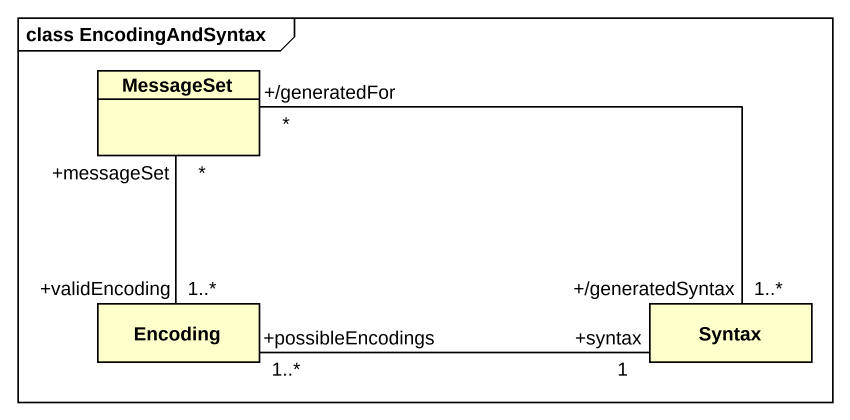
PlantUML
@startuml
mainframe class EncodingAndSyntax
hide circle
hide empty members
class MessageSet
class Encoding
class Syntax
MessageSet "+messageSet\n*" -- "+validEncoding\n1..*" Encoding
MessageSet "+/generatedFor\n*" -right- "+/generatedSyntax\n1..*" Syntax
Syntax "1\n+syntax" -left- "1..*\n+possibleEncodings" Encoding
@enduml
